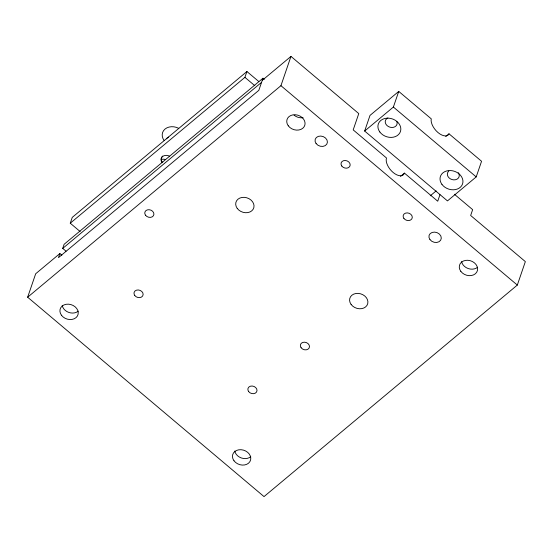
<?xml version="1.0" encoding="UTF-8"?>
<svg xmlns="http://www.w3.org/2000/svg" width="553" height="553" viewBox="0 0 553 553"><rect width="100%" height="100%" fill="white"/><g stroke="black" fill="none" stroke-linecap="round" stroke-linejoin="round"><path stroke-width="0.83" d="M454.4 194.255L472.649 209.649L470.651 215.476L525.35 261.61L517.318 285.072L264.03 496.601L27.65 297.217L35.682 273.763L59.876 253.551L61.853 255.223M59.876 253.551L58.473 257.663L258.832 90.333L262.972 78.229L264.293 79.342M80.15 231.548L70.266 223.205L72.263 217.377L246.915 71.517L258.783 81.519M66.021 251.186L62.717 248.401L64.127 244.295L262.972 78.229M70.266 223.205L244.917 77.344L246.915 71.517M27.65 297.217L280.938 85.687L290.961 56.399L358.773 113.593L353.194 129.893L386.492 157.985A12.159 6.553 50.1 0 0 393.107 172.446A12.159 6.553 50.1 0 0 404.437 173.117L437.734 201.209L439.967 194.684M364.655 131.047L370.012 115.404L398.741 91.411L431.292 118.867L431.098 120.153A12.159 6.553 50.1 0 0 438.017 132.568A12.159 6.553 50.1 0 0 448.435 134.773L449.008 133.812L481.559 161.269L476.209 176.905L447.474 200.905L364.655 131.047L393.383 107.047L398.741 91.411M262.233 80.392L290.961 56.399M62.717 248.401L261.569 82.335M445.746 136.536L449.008 133.812M400.517 176.393L404.437 173.117M430.262 195.81L436.137 190.903M393.383 107.047L476.209 176.905M280.938 85.687L517.318 285.072M244.917 77.344L254.809 85.687M164.123 140.538A11.696 9.366 18.9 0 1 165.036 129.049A11.696 9.366 18.9 0 1 178.73 128.344M166.494 138.817A6.083 4.866 18.9 0 1 168.534 137.123M162.188 159.305A6.083 4.866 18.9 0 1 165.271 159.485M303.072 117.671A9.353 7.493 18.9 0 1 294.072 115.155M477.571 267.293A9.353 7.493 18.9 0 1 468.101 268.509A9.353 7.493 18.9 0 1 461.596 261.597M250.744 456.723A9.353 7.493 18.9 0 1 241.281 457.939A9.353 7.493 18.9 0 1 234.776 451.027M78.208 311.187A9.353 7.493 18.9 0 1 68.738 312.404A9.353 7.493 18.9 0 1 62.233 305.491M396.833 121.529A6.083 4.866 18.9 0 1 393.591 127.294A6.083 4.866 18.9 0 1 385.959 124.266A6.083 4.866 18.9 0 1 387.874 117.976M458.264 172.681A6.083 4.866 18.9 0 1 457.041 179.165A6.083 4.866 18.9 0 1 448.995 177.81A6.083 4.866 18.9 0 1 448.815 171.084M162.05 162.568A6.083 4.866 18.9 0 1 162.52 156.589A6.083 4.866 18.9 0 1 169.64 156.222M162.229 162.036A6.083 4.866 18.9 0 1 162.7 156.057M145.522 215.235A4.68 3.747 18.9 0 0 153.458 215.705A4.68 3.747 18.9 0 0 149.04 209.705A4.68 3.747 18.9 0 0 145.522 215.235M134.745 295.489A4.68 3.747 18.9 0 0 142.674 295.959A4.68 3.747 18.9 0 0 138.257 289.959A4.68 3.747 18.9 0 0 134.745 295.489M248.622 391.545A4.68 3.747 18.9 0 0 256.551 392.015A4.68 3.747 18.9 0 0 252.133 386.015A4.68 3.747 18.9 0 0 248.622 391.545M301.095 347.719A4.68 3.747 18.9 0 0 309.023 348.19A4.68 3.747 18.9 0 0 304.606 342.189A4.68 3.747 18.9 0 0 301.095 347.719M351.114 304.447A9.353 7.493 18.9 0 0 366.971 305.394A9.353 7.493 18.9 0 0 358.137 293.387A9.353 7.493 18.9 0 0 351.114 304.447M237.23 208.398A9.353 7.493 18.9 0 0 253.094 209.338A9.353 7.493 18.9 0 0 244.26 197.338A9.353 7.493 18.9 0 0 237.23 208.398M316.074 143.524A6.311 5.053 18.9 0 0 326.782 144.16A6.311 5.053 18.9 0 0 320.816 136.059A6.311 5.053 18.9 0 0 316.074 143.524M288.272 125.801A9.353 7.493 18.9 0 0 304.136 126.741A9.353 7.493 18.9 0 0 295.295 114.741A9.353 7.493 18.9 0 0 288.272 125.801M460.815 271.336A9.353 7.493 18.9 0 0 476.679 272.276A9.353 7.493 18.9 0 0 467.838 260.276A9.353 7.493 18.9 0 0 460.815 271.336M429.951 239.58A6.311 5.053 18.9 0 0 440.658 240.216A6.311 5.053 18.9 0 0 434.693 232.115A6.311 5.053 18.9 0 0 429.951 239.58M341.782 166.031A4.68 3.747 18.9 0 0 349.71 166.501A4.68 3.747 18.9 0 0 345.293 160.494A4.68 3.747 18.9 0 0 341.782 166.031M403.897 218.421A4.68 3.747 18.9 0 0 411.826 218.891A4.68 3.747 18.9 0 0 407.409 212.891A4.68 3.747 18.9 0 0 403.897 218.421M233.995 460.767A9.353 7.493 18.9 0 0 249.852 461.707A9.353 7.493 18.9 0 0 241.018 449.707A9.353 7.493 18.9 0 0 233.995 460.767M61.452 315.231A9.353 7.493 18.9 0 0 77.309 316.171A9.353 7.493 18.9 0 0 68.475 304.171A9.353 7.493 18.9 0 0 61.452 315.231M441.951 184.391A11.696 9.366 18.9 0 0 461.776 185.566A11.696 9.366 18.9 0 0 450.736 170.559A11.696 9.366 18.9 0 0 441.951 184.391M379.835 131.994A11.696 9.366 18.9 0 0 399.66 133.176A11.696 9.366 18.9 0 0 388.621 118.169A11.696 9.366 18.9 0 0 379.835 131.994"/></g></svg>
